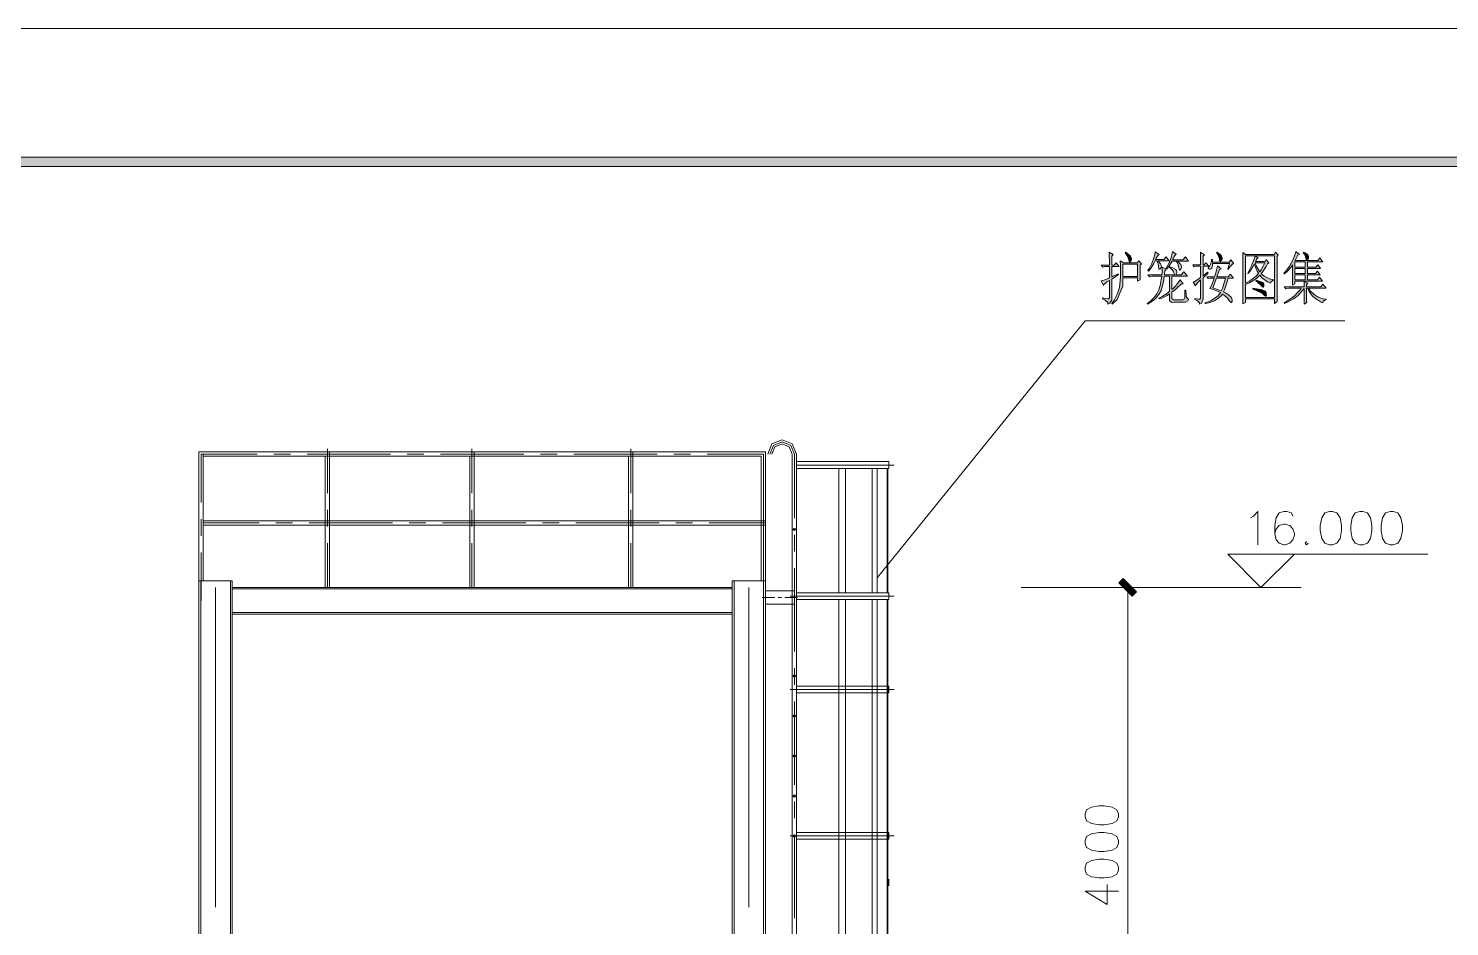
# Model space of a CAD drawing. Header units: millimetres. Extents: x 0 to 586, y 0 to 414.
# Drawn here: x 423.7 to 528.8, y 347.7 to 414.1 of the extents above; entities that cross this region are included whole.
import ezdxf

# ---------------------------------------------------------------- set-up
doc = ezdxf.new("R2010")
doc.units = ezdxf.units.MM

msp = doc.modelspace()

# ---------------------------------------------------------------- hatches: boundary and pattern name
h = msp.add_hatch(color=0)
h.dxf.hatch_style = 2
h.paths.add_polyline_path([(576.117861, 404.569083), (575.429944, 403.877639), (24.994306, 403.877639), (24.302861, 404.569083)])
h = msp.add_hatch(color=0)
h.dxf.hatch_style = 2
h.paths.add_polyline_path([(503.054056, 395.4145), (503.096389, 395.407444), (503.399778, 395.520333), (503.664361, 395.643806), (503.664361, 396.472833), (503.33275, 396.472833), (503.174, 396.437556), (503.068167, 396.571611), (503.664361, 396.571611), (503.664361, 396.84325), (503.657306, 397.323028), (503.65025, 397.531167), (503.953639, 397.365361), (503.847806, 397.231306), (503.847806, 396.571611), (504.020667, 396.571611), (504.165306, 396.751528), (504.391083, 396.472833), (503.847806, 396.472833), (503.847806, 395.710833), (504.324056, 395.943667), (504.34875, 395.876639), (503.847806, 395.545028), (503.847806, 394.1445), (503.84075, 393.992806), (503.696111, 393.770556), (503.558528, 393.696472), (503.558528, 393.805833), (503.357444, 393.992806), (503.159889, 394.077472), (503.159889, 394.158611), (503.353917, 394.109222), (503.572639, 394.077472), (503.604389, 394.091583), (503.632611, 394.109222), (503.664361, 394.193889), (503.664361, 394.257389), (503.664361, 395.44625), (503.438583, 395.308667), (503.219861, 395.125222), (503.226917, 395.082889)])
h = msp.add_hatch(color=0)
h.dxf.hatch_style = 2
h.paths.add_polyline_path([(504.877917, 397.531167), (505.036667, 397.407694), (505.223639, 397.238361), (505.248333, 397.1925), (505.276556, 397.146639), (505.30125, 397.076083), (505.30125, 397.051389), (505.30125, 397.009056), (505.280083, 396.927917), (505.255389, 396.885583), (505.234222, 396.84325), (505.195417, 396.804444), (505.181306, 396.804444), (505.156611, 396.804444), (505.117806, 396.867944), (505.103694, 396.934972), (505.079, 397.03375), (504.944944, 397.315972), (504.839111, 397.495889)])
h = msp.add_hatch(color=0)
h.dxf.hatch_style = 2
h.paths.add_polyline_path([(507.245056, 397.298333), (507.213306, 397.241889), (507.132167, 397.083139), (507.086306, 396.984361), (507.693083, 396.984361), (507.851833, 397.181917), (508.077611, 396.885583), (507.26975, 396.885583), (507.350889, 396.804444), (507.449667, 396.673917), (507.470833, 396.628056), (507.488472, 396.582194), (507.509639, 396.515167), (507.509639, 396.490472), (507.509639, 396.479889), (507.495528, 396.437556), (507.481417, 396.405806), (507.470833, 396.374056), (507.435556, 396.324667), (507.417917, 396.307028), (507.39675, 396.289389), (507.365, 396.275278), (507.350889, 396.275278), (507.329722, 396.275278), (507.312083, 396.324667), (507.312083, 396.374056), (507.305028, 396.437556), (507.287389, 396.5575), (507.276806, 396.613944), (507.26975, 396.666861), (507.223889, 396.804444), (507.192139, 396.885583), (507.0475, 396.885583), (506.941667, 396.688028), (506.694722, 396.307028), (506.557139, 396.127111), (506.518333, 396.1765), (506.624167, 396.349361), (506.7935, 396.688028), (506.853472, 396.853833), (506.916972, 397.019639), (507.019278, 397.372417), (507.061611, 397.562917), (507.336778, 397.365361)])
h = msp.add_hatch(color=0)
h.dxf.hatch_style = 2
h.paths.add_polyline_path([(508.500944, 397.298333), (508.455083, 397.210139), (508.373944, 397.044333), (508.342194, 396.97025), (509.107722, 396.97025), (509.280583, 397.185444), (509.516944, 396.871472), (508.684389, 396.871472), (508.779639, 396.797389), (508.906639, 396.666861), (508.941917, 396.613944), (508.980722, 396.561028), (509.001889, 396.451667), (508.991306, 396.39875), (508.977194, 396.345833), (508.938389, 396.27175), (508.917222, 396.250583), (508.892528, 396.229417), (508.864306, 396.20825), (508.843139, 396.20825), (508.8255, 396.257639), (508.818444, 396.310556), (508.804333, 396.367), (508.776111, 396.486944), (508.758472, 396.546917), (508.740833, 396.610417), (508.66675, 396.772694), (508.606778, 396.871472), (508.303389, 396.871472), (508.243417, 396.755056), (508.052917, 396.472833), (507.918861, 396.310556), (507.865944, 396.342306), (507.971778, 396.515167), (508.127, 396.836194), (508.176389, 396.984361), (508.225778, 397.136056), (508.303389, 397.432389), (508.328083, 397.580556), (508.606778, 397.383)])
h = msp.add_hatch(color=0)
h.dxf.hatch_style = 2
h.paths.add_polyline_path([(510.589389, 395.781389), (510.931583, 396.045972), (510.959806, 395.978944), (510.589389, 395.633222), (510.589389, 394.095111), (510.582333, 393.954), (510.451806, 393.749389), (510.324806, 393.682361), (510.324806, 393.788194), (510.151944, 393.964583), (509.982611, 394.028083), (509.982611, 394.11275), (510.099028, 394.088056), (510.264833, 394.063361), (510.310694, 394.063361), (510.356556, 394.063361), (510.402417, 394.1445), (510.402417, 394.229167), (510.402417, 395.485056), (510.250722, 395.333361), (510.067278, 395.121694), (510.035528, 395.054667), (509.848556, 395.31925), (509.929694, 395.351), (510.204861, 395.523861), (510.402417, 395.664972), (510.402417, 396.490472), (510.060222, 396.490472), (509.940278, 396.458722), (509.834444, 396.592778), (510.402417, 396.592778), (510.402417, 396.853833), (510.398889, 397.333611), (510.391833, 397.548806), (510.709333, 397.35125), (510.589389, 397.234833), (510.589389, 396.58925), (510.667, 396.58925), (510.801056, 396.755056), (511.012722, 396.490472), (510.589389, 396.490472)])
h = msp.add_hatch(color=0)
h.dxf.hatch_style = 2
h.paths.add_polyline_path([(511.633611, 397.548806), (511.739444, 397.464139), (511.884083, 397.333611), (511.922889, 397.284222), (511.965222, 397.234833), (512.0005, 397.129), (511.996972, 397.076083), (511.993444, 397.023167), (511.965222, 396.945556), (511.937, 396.920861), (511.912306, 396.896167), (511.877028, 396.871472), (511.845278, 396.871472), (511.81, 396.945556), (511.806472, 397.019639), (511.785306, 397.118417), (511.679472, 397.365361), (511.594806, 397.513528)])
h = msp.add_hatch(color=0)
h.paths.add_polyline_path([(516.060972, 397.217194), (516.060972, 394.476111), (516.060972, 394.310306), (516.068028, 394.010444), (516.075083, 393.879917), (515.877528, 393.749389), (515.877528, 394.077472), (513.722056, 394.077472), (513.722056, 393.812889), (513.5245, 393.714111), (513.528028, 393.879917), (513.535083, 394.218583), (513.535083, 394.391444), (513.535083, 396.885583), (513.535083, 397.026694), (513.528028, 397.340667), (513.5245, 397.513528), (513.722056, 397.365361), (515.849306, 397.365361), (515.941028, 397.531167), (516.152694, 397.315972)])
h.paths.add_polyline_path([(513.722056, 394.17625), (515.877528, 394.17625), (515.877528, 397.266583), (514.448778, 397.266583), (514.674556, 397.118417), (514.593417, 397.069028), (514.554611, 396.994944), (514.494639, 396.878528), (514.473472, 396.836194), (515.1755, 396.836194), (515.267222, 396.984361), (515.464778, 396.755056), (515.358944, 396.670389), (515.249583, 396.472833), (515.01675, 396.109472), (514.896806, 395.943667), (515.101417, 395.753167), (515.570611, 395.530917), (515.835194, 395.499167), (515.835194, 395.432139), (515.736417, 395.425083), (515.612944, 395.326306), (515.584722, 395.234583), (515.355417, 395.340417), (514.949722, 395.640278), (514.780389, 395.830778), (514.547556, 395.597944), (514.018389, 395.259278), (513.722056, 395.153444)])
h.paths.add_polyline_path([(513.722056, 397.266583), (513.722056, 395.234583), (514.0325, 395.400389), (514.515806, 395.770806), (514.685139, 395.978944), (514.600472, 396.127111), (514.448778, 396.465778), (514.38175, 396.656278), (514.275917, 396.448139), (514.050139, 396.102417), (513.933722, 395.961306), (513.894917, 395.993056), (514.00075, 396.169444), (514.177139, 396.529278), (514.251222, 396.712722), (514.321778, 396.899694), (514.409972, 397.174861), (514.420556, 397.266583)])
h.paths.add_polyline_path([(514.434667, 396.737417), (514.526389, 396.529278), (514.706306, 396.20825), (514.790972, 396.091833), (514.886222, 396.225889), (515.069667, 396.546917), (515.161389, 396.737417)])
h = msp.add_hatch(color=0)
h.paths.add_polyline_path([(517.196917, 395.100528), (517.203972, 395.432139), (517.211028, 396.1765), (517.211028, 396.58925), (517.084028, 396.409333), (516.780639, 396.077722), (516.60425, 395.929556), (516.576028, 395.978944), (516.720667, 396.134167), (516.98525, 396.511639), (517.105194, 396.730361), (517.225139, 396.949083), (517.401528, 397.383), (517.4615, 397.598194), (517.726083, 397.365361), (517.606139, 397.315972), (517.408583, 396.920861), (519.073694, 396.920861), (519.232444, 397.118417), (519.458222, 396.818556), (518.308167, 396.818556), (518.308167, 396.426972), (518.929056, 396.426972), (519.073694, 396.606889), (519.285361, 396.324667), (518.308167, 396.324667), (518.308167, 395.961306), (518.904361, 395.961306), (519.049, 396.141222), (519.260667, 395.862528), (518.308167, 395.862528), (518.308167, 395.481528), (519.049, 395.481528), (519.20775, 395.679083), (519.43, 395.38275), (517.383889, 395.38275), (517.383889, 395.185194)])
h.paths.add_polyline_path([(517.383889, 396.818556), (517.383889, 396.426972), (518.135306, 396.426972), (518.135306, 396.818556)])
h.paths.add_polyline_path([(517.383889, 395.862528), (517.383889, 395.481528), (518.135306, 395.481528), (518.135306, 395.862528)])
h.paths.add_polyline_path([(517.383889, 396.324667), (517.383889, 395.961306), (518.135306, 395.961306), (518.135306, 396.324667)])
h = msp.add_hatch(color=0)
h.dxf.hatch_style = 2
h.paths.add_polyline_path([(518.015361, 397.548806), (518.142361, 397.492361), (518.301111, 397.386528), (518.332861, 397.340667), (518.368139, 397.294806), (518.399889, 397.217194), (518.399889, 397.185444), (518.399889, 397.150167), (518.378722, 397.076083), (518.354028, 397.03375), (518.329333, 396.994944), (518.301111, 396.952611), (518.269361, 396.952611), (518.2235, 397.026694), (518.202333, 397.100778), (518.170583, 397.210139), (518.06475, 397.407694), (517.990667, 397.499417)])
h = msp.add_hatch(color=0)
h.paths.add_polyline_path([(505.93625, 396.571611), (505.93625, 396.165917), (505.943306, 395.629694), (505.950361, 395.495639), (505.752806, 395.38275), (505.752806, 395.647333), (504.66625, 395.647333), (504.648611, 395.019389), (504.249972, 394.042194), (503.876028, 393.696472), (503.847806, 393.745861), (504.027722, 393.992806), (504.271139, 394.472583), (504.338167, 394.705417), (504.401667, 394.934722), (504.472222, 395.439194), (504.47575, 395.710833), (504.479278, 395.986), (504.47575, 396.571611), (504.468694, 396.885583), (504.708583, 396.737417), (505.724583, 396.737417), (505.844528, 396.899694), (506.042083, 396.670389)])
h.paths.add_polyline_path([(504.66625, 396.638639), (504.66625, 395.746111), (505.752806, 395.746111), (505.752806, 396.638639)])
h = msp.add_hatch(color=0)
h.dxf.hatch_style = 2
h.paths.add_polyline_path([(508.977194, 395.167556), (508.889, 395.093472), (508.726722, 394.952361), (508.645583, 394.885333), (508.567972, 394.81125), (508.388056, 394.656028), (508.289278, 394.571361), (508.289278, 394.243278), (508.289278, 394.119806), (508.419806, 394.003389), (508.553861, 394.010444), (509.093611, 394.010444), (509.160639, 394.028083), (509.234722, 394.17625), (509.241778, 394.310306), (509.248833, 394.440833), (509.252361, 394.656028), (509.252361, 394.737167), (509.319389, 394.737167), (509.319389, 394.656028), (509.329972, 394.465528), (509.340556, 394.359694), (509.351139, 394.250333), (509.432278, 394.102167), (509.506361, 394.059833), (509.453444, 393.946944), (509.280583, 393.830528), (509.160639, 393.830528), (508.462139, 393.830528), (508.289278, 393.812889), (508.116417, 393.961056), (508.116417, 394.126861), (508.116417, 394.458472), (507.932972, 394.335), (507.541389, 394.1445), (507.336778, 394.077472), (507.322667, 394.126861), (507.569611, 394.250333), (507.964722, 394.514917), (508.116417, 394.656028), (508.116417, 395.760222), (507.721306, 395.760222), (507.6825, 395.488583), (507.58725, 395.047611), (507.534333, 394.878278), (507.481417, 394.708944), (507.319139, 394.394972), (507.20625, 394.250333), (507.093361, 394.105694), (506.737056, 393.830528), (506.490111, 393.696472), (506.465417, 393.745861), (506.670028, 393.894028), (506.969889, 394.179778), (507.065139, 394.317361), (507.163917, 394.451417), (507.312083, 394.754806), (507.365, 394.920611), (507.417917, 395.082889), (507.502583, 395.506222), (507.534333, 395.760222), (506.941667, 395.760222), (506.853472, 395.760222), (506.694722, 395.735528), (506.624167, 395.710833), (506.504222, 395.859), (507.548444, 395.859), (507.562556, 396.042444), (507.576667, 396.331722), (507.576667, 396.437556), (507.880056, 396.275278), (507.788333, 396.190611), (507.774222, 396.116528), (507.746, 395.950722), (507.735417, 395.859), (508.500944, 395.859), (508.479778, 395.918972), (508.416278, 396.0495), (508.373944, 396.123583), (508.331611, 396.197667), (508.204611, 396.338778), (508.116417, 396.405806), (508.144639, 396.455194), (508.356306, 396.381111), (508.585611, 396.261167), (508.606778, 396.215306), (508.624417, 396.169444), (508.645583, 396.091833), (508.645583, 396.060083), (508.645583, 396.010694), (508.613833, 395.908389), (508.578556, 395.859), (508.977194, 395.859), (509.17475, 396.091833), (509.439333, 395.760222), (508.289278, 395.760222), (508.289278, 394.772444), (508.409222, 394.885333), (508.592667, 395.079361), (508.659694, 395.1605), (508.726722, 395.238111), (508.843139, 395.407444), (508.896056, 395.495639), (509.121833, 395.199306)])
h = msp.add_hatch(color=0)
h.paths.add_polyline_path([(511.922889, 396.310556), (511.817056, 396.243528), (511.6195, 395.714361), (512.452056, 395.714361), (512.610806, 395.915444), (512.850694, 395.615583), (512.452056, 395.615583), (512.360333, 395.259278), (512.187472, 394.74775), (512.109861, 394.592528), (512.261556, 394.518444), (512.483806, 394.380861), (512.550833, 394.317361), (512.621389, 394.257389), (512.702528, 394.158611), (512.716639, 394.119806), (512.73075, 394.084528), (512.744861, 394.013972), (512.744861, 393.978694), (512.744861, 393.946944), (512.734278, 393.886972), (512.723694, 393.862278), (512.713111, 393.837583), (512.695472, 393.812889), (512.663722, 393.812889), (512.572, 393.904611), (512.504972, 393.996333), (512.420306, 394.119806), (512.180417, 394.342056), (512.028722, 394.440833), (511.958167, 394.335), (511.735917, 394.133917), (511.58775, 394.038667), (511.439583, 393.943417), (511.026833, 393.788194), (510.76225, 393.73175), (510.734028, 393.798778), (511.125611, 393.915194), (511.693583, 394.285611), (511.869972, 394.543139), (511.711222, 394.624278), (511.330222, 394.783028), (511.104444, 394.857111), (511.178528, 395.012333), (511.330222, 395.393333), (511.407833, 395.615583), (511.118556, 395.615583), (510.973917, 395.583833), (510.868083, 395.714361), (511.436056, 395.714361), (511.527778, 395.996583), (511.633611, 396.402278), (511.647722, 396.52575)])
h.paths.add_polyline_path([(511.594806, 395.615583), (511.316111, 394.888861), (511.499556, 394.832417), (511.81, 394.723056), (511.937, 394.673667), (512.028722, 394.881806), (512.180417, 395.351), (512.240389, 395.615583)])
h = msp.add_hatch(color=0)
h.dxf.hatch_style = 2
h.paths.add_polyline_path([(512.41325, 396.292917), (512.543778, 396.705667), (511.277306, 396.705667), (511.284361, 396.546917), (511.249083, 396.363472), (511.210278, 396.331722), (511.171472, 396.3035), (511.1115, 396.275278), (511.090333, 396.275278), (511.072694, 396.275278), (511.030361, 396.292917), (511.012722, 396.307028), (510.991556, 396.324667), (510.973917, 396.349361), (510.973917, 396.374056), (510.998611, 396.423444), (511.026833, 396.458722), (511.058583, 396.508111), (511.115028, 396.603361), (511.136194, 396.645694), (511.160889, 396.691556), (511.203222, 396.860889), (511.224389, 396.984361), (511.277306, 396.984361), (511.277306, 396.804444), (512.533194, 396.804444), (512.649611, 396.97025), (512.875389, 396.688028), (512.783667, 396.670389), (512.572, 396.458722), (512.452056, 396.257639)])
h = msp.add_hatch(color=0)
h.dxf.hatch_style = 2
h.paths.add_polyline_path([(514.515806, 395.463889), (514.674556, 395.425083), (514.896806, 395.351), (514.963833, 395.315722), (515.030861, 395.283972), (515.090833, 395.171083), (515.083778, 395.093472), (515.076722, 395.015861), (515.0485, 394.93825), (515.030861, 394.93825), (515.009694, 394.93825), (514.963833, 394.977056), (514.939139, 395.019389), (514.872111, 395.104056), (514.653389, 395.301611), (514.501694, 395.4145)])
h = msp.add_hatch(color=0)
h.dxf.hatch_style = 2
h.paths.add_polyline_path([(518.068278, 394.97), (518.068278, 395.093472), (518.06475, 395.291028), (518.057694, 395.365111), (518.346972, 395.234583), (518.241139, 395.118167), (518.241139, 394.97), (519.299472, 394.97), (519.458222, 395.167556), (519.684, 394.871222), (518.385778, 394.871222), (518.512778, 394.687778), (518.798528, 394.409083), (518.957278, 394.310306), (519.1125, 394.211528), (519.482917, 394.088056), (519.694583, 394.063361), (519.694583, 394.013972), (519.595806, 393.989278), (519.475861, 393.879917), (519.458222, 393.798778), (519.285361, 393.862278), (518.974917, 394.04925), (518.837333, 394.169194), (518.696222, 394.289139), (518.438694, 394.638389), (518.322278, 394.871222), (518.241139, 394.871222), (518.241139, 394.458472), (518.248194, 393.929306), (518.25525, 393.812889), (518.057694, 393.682361), (518.06475, 393.946944), (518.068278, 394.532556), (518.068278, 394.853583), (517.930694, 394.666611), (517.616722, 394.342056), (517.443861, 394.211528), (517.267472, 394.077472), (516.847667, 393.837583), (516.60425, 393.73175), (516.590139, 393.798778), (516.8265, 393.929306), (517.232194, 394.215056), (517.394472, 394.36675), (517.560278, 394.521972), (517.786056, 394.772444), (517.846028, 394.871222), (517.024056, 394.871222), (516.939389, 394.871222), (516.780639, 394.846528), (516.710083, 394.821833), (516.590139, 394.97)])
h = msp.add_hatch(color=0)
h.dxf.hatch_style = 2
h.paths.add_polyline_path([(514.261806, 394.871222), (514.568722, 394.828889), (514.967361, 394.751278), (515.062611, 394.712472), (515.157861, 394.677194), (515.260167, 394.550194), (515.267222, 394.458472), (515.274278, 394.36675), (515.249583, 394.275028), (515.214306, 394.275028), (515.196667, 394.275028), (515.129639, 394.327944), (515.083778, 394.377333), (514.985, 394.476111), (514.57225, 394.687778), (514.261806, 394.804194)])
h = msp.add_hatch(color=0)
h.dxf.hatch_style = 2
h.paths.add_polyline_path([(480.208167, 382.606197), (480.195114, 382.61925), (480.208167, 382.632303), (480.221219, 382.61925)])
h = msp.add_hatch(color=0)
h.dxf.hatch_style = 2
h.paths.add_polyline_path([(504.366389, 373.083667), (504.680361, 373.397639), (505.668139, 372.413389), (505.354167, 372.099417)])
h = msp.add_hatch(color=0)
h.dxf.hatch_style = 2
h.paths.add_polyline_path([(504.366389, 373.083667), (504.680361, 373.397639), (505.668139, 372.413389), (505.354167, 372.099417)])

# ---------------------------------------------------------------- linework, layer by layer
at = {"color": 0, "lineweight": 0}
for points in [[(0, 0), (585.632278, 0), (585.632278, 414.0835), (0, 414.0835)], [(576.117861, 404.569083), (575.429944, 403.877639), (24.994306, 403.877639), (24.302861, 404.569083)], [(503.054056, 395.4145), (503.096389, 395.407444), (503.399778, 395.520333), (503.664361, 395.643806), (503.664361, 396.472833), (503.33275, 396.472833), (503.174, 396.437556), (503.068167, 396.571611), (503.664361, 396.571611), (503.664361, 396.84325), (503.657306, 397.323028), (503.65025, 397.531167), (503.953639, 397.365361), (503.847806, 397.231306), (503.847806, 396.571611), (504.020667, 396.571611), (504.165306, 396.751528), (504.391083, 396.472833), (503.847806, 396.472833), (503.847806, 395.710833), (504.324056, 395.943667), (504.34875, 395.876639), (503.847806, 395.545028), (503.847806, 394.1445), (503.84075, 393.992806), (503.696111, 393.770556), (503.558528, 393.696472), (503.558528, 393.805833), (503.357444, 393.992806), (503.159889, 394.077472), (503.159889, 394.158611), (503.353917, 394.109222), (503.572639, 394.077472), (503.604389, 394.091583), (503.632611, 394.109222), (503.664361, 394.193889), (503.664361, 394.257389), (503.664361, 395.44625), (503.438583, 395.308667), (503.219861, 395.125222), (503.226917, 395.082889)], [(504.877917, 397.531167), (505.036667, 397.407694), (505.223639, 397.238361), (505.248333, 397.1925), (505.276556, 397.146639), (505.30125, 397.076083), (505.30125, 397.051389), (505.30125, 397.009056), (505.280083, 396.927917), (505.255389, 396.885583), (505.234222, 396.84325), (505.195417, 396.804444), (505.181306, 396.804444), (505.156611, 396.804444), (505.117806, 396.867944), (505.103694, 396.934972), (505.079, 397.03375), (504.944944, 397.315972), (504.839111, 397.495889)], [(507.245056, 397.298333), (507.213306, 397.241889), (507.132167, 397.083139), (507.086306, 396.984361), (507.693083, 396.984361), (507.851833, 397.181917), (508.077611, 396.885583), (507.26975, 396.885583), (507.350889, 396.804444), (507.449667, 396.673917), (507.470833, 396.628056), (507.488472, 396.582194), (507.509639, 396.515167), (507.509639, 396.490472), (507.509639, 396.479889), (507.495528, 396.437556), (507.481417, 396.405806), (507.470833, 396.374056), (507.435556, 396.324667), (507.417917, 396.307028), (507.39675, 396.289389), (507.365, 396.275278), (507.350889, 396.275278), (507.329722, 396.275278), (507.312083, 396.324667), (507.312083, 396.374056), (507.305028, 396.437556), (507.287389, 396.5575), (507.276806, 396.613944), (507.26975, 396.666861), (507.223889, 396.804444), (507.192139, 396.885583), (507.0475, 396.885583), (506.941667, 396.688028), (506.694722, 396.307028), (506.557139, 396.127111), (506.518333, 396.1765), (506.624167, 396.349361), (506.7935, 396.688028), (506.853472, 396.853833), (506.916972, 397.019639), (507.019278, 397.372417), (507.061611, 397.562917), (507.336778, 397.365361)], [(508.500944, 397.298333), (508.455083, 397.210139), (508.373944, 397.044333), (508.342194, 396.97025), (509.107722, 396.97025), (509.280583, 397.185444), (509.516944, 396.871472), (508.684389, 396.871472), (508.779639, 396.797389), (508.906639, 396.666861), (508.941917, 396.613944), (508.980722, 396.561028), (509.001889, 396.451667), (508.991306, 396.39875), (508.977194, 396.345833), (508.938389, 396.27175), (508.917222, 396.250583), (508.892528, 396.229417), (508.864306, 396.20825), (508.843139, 396.20825), (508.8255, 396.257639), (508.818444, 396.310556), (508.804333, 396.367), (508.776111, 396.486944), (508.758472, 396.546917), (508.740833, 396.610417), (508.66675, 396.772694), (508.606778, 396.871472), (508.303389, 396.871472), (508.243417, 396.755056), (508.052917, 396.472833), (507.918861, 396.310556), (507.865944, 396.342306), (507.971778, 396.515167), (508.127, 396.836194), (508.176389, 396.984361), (508.225778, 397.136056), (508.303389, 397.432389), (508.328083, 397.580556), (508.606778, 397.383)], [(510.589389, 395.781389), (510.931583, 396.045972), (510.959806, 395.978944), (510.589389, 395.633222), (510.589389, 394.095111), (510.582333, 393.954), (510.451806, 393.749389), (510.324806, 393.682361), (510.324806, 393.788194), (510.151944, 393.964583), (509.982611, 394.028083), (509.982611, 394.11275), (510.099028, 394.088056), (510.264833, 394.063361), (510.310694, 394.063361), (510.356556, 394.063361), (510.402417, 394.1445), (510.402417, 394.229167), (510.402417, 395.485056), (510.250722, 395.333361), (510.067278, 395.121694), (510.035528, 395.054667), (509.848556, 395.31925), (509.929694, 395.351), (510.204861, 395.523861), (510.402417, 395.664972), (510.402417, 396.490472), (510.060222, 396.490472), (509.940278, 396.458722), (509.834444, 396.592778), (510.402417, 396.592778), (510.402417, 396.853833), (510.398889, 397.333611), (510.391833, 397.548806), (510.709333, 397.35125), (510.589389, 397.234833), (510.589389, 396.58925), (510.667, 396.58925), (510.801056, 396.755056), (511.012722, 396.490472), (510.589389, 396.490472)], [(511.633611, 397.548806), (511.739444, 397.464139), (511.884083, 397.333611), (511.922889, 397.284222), (511.965222, 397.234833), (512.0005, 397.129), (511.996972, 397.076083), (511.993444, 397.023167), (511.965222, 396.945556), (511.937, 396.920861), (511.912306, 396.896167), (511.877028, 396.871472), (511.845278, 396.871472), (511.81, 396.945556), (511.806472, 397.019639), (511.785306, 397.118417), (511.679472, 397.365361), (511.594806, 397.513528)], [(516.060972, 397.217194), (516.060972, 394.476111), (516.060972, 394.310306), (516.068028, 394.010444), (516.075083, 393.879917), (515.877528, 393.749389), (515.877528, 394.077472), (513.722056, 394.077472), (513.722056, 393.812889), (513.5245, 393.714111), (513.528028, 393.879917), (513.535083, 394.218583), (513.535083, 394.391444), (513.535083, 396.885583), (513.535083, 397.026694), (513.528028, 397.340667), (513.5245, 397.513528), (513.722056, 397.365361), (515.849306, 397.365361), (515.941028, 397.531167), (516.152694, 397.315972)], [(513.722056, 394.17625), (515.877528, 394.17625), (515.877528, 397.266583), (514.448778, 397.266583), (514.674556, 397.118417), (514.593417, 397.069028), (514.554611, 396.994944), (514.494639, 396.878528), (514.473472, 396.836194), (515.1755, 396.836194), (515.267222, 396.984361), (515.464778, 396.755056), (515.358944, 396.670389), (515.249583, 396.472833), (515.01675, 396.109472), (514.896806, 395.943667), (515.101417, 395.753167), (515.570611, 395.530917), (515.835194, 395.499167), (515.835194, 395.432139), (515.736417, 395.425083), (515.612944, 395.326306), (515.584722, 395.234583), (515.355417, 395.340417), (514.949722, 395.640278), (514.780389, 395.830778), (514.547556, 395.597944), (514.018389, 395.259278), (513.722056, 395.153444)], [(513.722056, 397.266583), (513.722056, 395.234583), (514.0325, 395.400389), (514.515806, 395.770806), (514.685139, 395.978944), (514.600472, 396.127111), (514.448778, 396.465778), (514.38175, 396.656278), (514.275917, 396.448139), (514.050139, 396.102417), (513.933722, 395.961306), (513.894917, 395.993056), (514.00075, 396.169444), (514.177139, 396.529278), (514.251222, 396.712722), (514.321778, 396.899694), (514.409972, 397.174861), (514.420556, 397.266583)], [(517.196917, 395.100528), (517.203972, 395.432139), (517.211028, 396.1765), (517.211028, 396.58925), (517.084028, 396.409333), (516.780639, 396.077722), (516.60425, 395.929556), (516.576028, 395.978944), (516.720667, 396.134167), (516.98525, 396.511639), (517.105194, 396.730361), (517.225139, 396.949083), (517.401528, 397.383), (517.4615, 397.598194), (517.726083, 397.365361), (517.606139, 397.315972), (517.408583, 396.920861), (519.073694, 396.920861), (519.232444, 397.118417), (519.458222, 396.818556), (518.308167, 396.818556), (518.308167, 396.426972), (518.929056, 396.426972), (519.073694, 396.606889), (519.285361, 396.324667), (518.308167, 396.324667), (518.308167, 395.961306), (518.904361, 395.961306), (519.049, 396.141222), (519.260667, 395.862528), (518.308167, 395.862528), (518.308167, 395.481528), (519.049, 395.481528), (519.20775, 395.679083), (519.43, 395.38275), (517.383889, 395.38275), (517.383889, 395.185194)], [(518.015361, 397.548806), (518.142361, 397.492361), (518.301111, 397.386528), (518.332861, 397.340667), (518.368139, 397.294806), (518.399889, 397.217194), (518.399889, 397.185444), (518.399889, 397.150167), (518.378722, 397.076083), (518.354028, 397.03375), (518.329333, 396.994944), (518.301111, 396.952611), (518.269361, 396.952611), (518.2235, 397.026694), (518.202333, 397.100778), (518.170583, 397.210139), (518.06475, 397.407694), (517.990667, 397.499417)], [(505.93625, 396.571611), (505.93625, 396.165917), (505.943306, 395.629694), (505.950361, 395.495639), (505.752806, 395.38275), (505.752806, 395.647333), (504.66625, 395.647333), (504.648611, 395.019389), (504.249972, 394.042194), (503.876028, 393.696472), (503.847806, 393.745861), (504.027722, 393.992806), (504.271139, 394.472583), (504.338167, 394.705417), (504.401667, 394.934722), (504.472222, 395.439194), (504.47575, 395.710833), (504.479278, 395.986), (504.47575, 396.571611), (504.468694, 396.885583), (504.708583, 396.737417), (505.724583, 396.737417), (505.844528, 396.899694), (506.042083, 396.670389)], [(504.66625, 396.638639), (504.66625, 395.746111), (505.752806, 395.746111), (505.752806, 396.638639)], [(508.977194, 395.167556), (508.889, 395.093472), (508.726722, 394.952361), (508.645583, 394.885333), (508.567972, 394.81125), (508.388056, 394.656028), (508.289278, 394.571361), (508.289278, 394.243278), (508.289278, 394.119806), (508.419806, 394.003389), (508.553861, 394.010444), (509.093611, 394.010444), (509.160639, 394.028083), (509.234722, 394.17625), (509.241778, 394.310306), (509.248833, 394.440833), (509.252361, 394.656028), (509.252361, 394.737167), (509.319389, 394.737167), (509.319389, 394.656028), (509.329972, 394.465528), (509.340556, 394.359694), (509.351139, 394.250333), (509.432278, 394.102167), (509.506361, 394.059833), (509.453444, 393.946944), (509.280583, 393.830528), (509.160639, 393.830528), (508.462139, 393.830528), (508.289278, 393.812889), (508.116417, 393.961056), (508.116417, 394.126861), (508.116417, 394.458472), (507.932972, 394.335), (507.541389, 394.1445), (507.336778, 394.077472), (507.322667, 394.126861), (507.569611, 394.250333), (507.964722, 394.514917), (508.116417, 394.656028), (508.116417, 395.760222), (507.721306, 395.760222), (507.6825, 395.488583), (507.58725, 395.047611), (507.534333, 394.878278), (507.481417, 394.708944), (507.319139, 394.394972), (507.20625, 394.250333), (507.093361, 394.105694), (506.737056, 393.830528), (506.490111, 393.696472), (506.465417, 393.745861), (506.670028, 393.894028), (506.969889, 394.179778), (507.065139, 394.317361), (507.163917, 394.451417), (507.312083, 394.754806), (507.365, 394.920611), (507.417917, 395.082889), (507.502583, 395.506222), (507.534333, 395.760222), (506.941667, 395.760222), (506.853472, 395.760222), (506.694722, 395.735528), (506.624167, 395.710833), (506.504222, 395.859), (507.548444, 395.859), (507.562556, 396.042444), (507.576667, 396.331722), (507.576667, 396.437556), (507.880056, 396.275278), (507.788333, 396.190611), (507.774222, 396.116528), (507.746, 395.950722), (507.735417, 395.859), (508.500944, 395.859), (508.479778, 395.918972), (508.416278, 396.0495), (508.373944, 396.123583), (508.331611, 396.197667), (508.204611, 396.338778), (508.116417, 396.405806), (508.144639, 396.455194), (508.356306, 396.381111), (508.585611, 396.261167), (508.606778, 396.215306), (508.624417, 396.169444), (508.645583, 396.091833), (508.645583, 396.060083), (508.645583, 396.010694), (508.613833, 395.908389), (508.578556, 395.859), (508.977194, 395.859), (509.17475, 396.091833), (509.439333, 395.760222), (508.289278, 395.760222), (508.289278, 394.772444), (508.409222, 394.885333), (508.592667, 395.079361), (508.659694, 395.1605), (508.726722, 395.238111), (508.843139, 395.407444), (508.896056, 395.495639), (509.121833, 395.199306)], [(511.922889, 396.310556), (511.817056, 396.243528), (511.6195, 395.714361), (512.452056, 395.714361), (512.610806, 395.915444), (512.850694, 395.615583), (512.452056, 395.615583), (512.360333, 395.259278), (512.187472, 394.74775), (512.109861, 394.592528), (512.261556, 394.518444), (512.483806, 394.380861), (512.550833, 394.317361), (512.621389, 394.257389), (512.702528, 394.158611), (512.716639, 394.119806), (512.73075, 394.084528), (512.744861, 394.013972), (512.744861, 393.978694), (512.744861, 393.946944), (512.734278, 393.886972), (512.723694, 393.862278), (512.713111, 393.837583), (512.695472, 393.812889), (512.663722, 393.812889), (512.572, 393.904611), (512.504972, 393.996333), (512.420306, 394.119806), (512.180417, 394.342056), (512.028722, 394.440833), (511.958167, 394.335), (511.735917, 394.133917), (511.58775, 394.038667), (511.439583, 393.943417), (511.026833, 393.788194), (510.76225, 393.73175), (510.734028, 393.798778), (511.125611, 393.915194), (511.693583, 394.285611), (511.869972, 394.543139), (511.711222, 394.624278), (511.330222, 394.783028), (511.104444, 394.857111), (511.178528, 395.012333), (511.330222, 395.393333), (511.407833, 395.615583), (511.118556, 395.615583), (510.973917, 395.583833), (510.868083, 395.714361), (511.436056, 395.714361), (511.527778, 395.996583), (511.633611, 396.402278), (511.647722, 396.52575)], [(512.41325, 396.292917), (512.543778, 396.705667), (511.277306, 396.705667), (511.284361, 396.546917), (511.249083, 396.363472), (511.210278, 396.331722), (511.171472, 396.3035), (511.1115, 396.275278), (511.090333, 396.275278), (511.072694, 396.275278), (511.030361, 396.292917), (511.012722, 396.307028), (510.991556, 396.324667), (510.973917, 396.349361), (510.973917, 396.374056), (510.998611, 396.423444), (511.026833, 396.458722), (511.058583, 396.508111), (511.115028, 396.603361), (511.136194, 396.645694), (511.160889, 396.691556), (511.203222, 396.860889), (511.224389, 396.984361), (511.277306, 396.984361), (511.277306, 396.804444), (512.533194, 396.804444), (512.649611, 396.97025), (512.875389, 396.688028), (512.783667, 396.670389), (512.572, 396.458722), (512.452056, 396.257639)], [(514.434667, 396.737417), (514.526389, 396.529278), (514.706306, 396.20825), (514.790972, 396.091833), (514.886222, 396.225889), (515.069667, 396.546917), (515.161389, 396.737417)], [(517.383889, 396.818556), (517.383889, 396.426972), (518.135306, 396.426972), (518.135306, 396.818556)], [(517.383889, 396.324667), (517.383889, 395.961306), (518.135306, 395.961306), (518.135306, 396.324667)], [(511.594806, 395.615583), (511.316111, 394.888861), (511.499556, 394.832417), (511.81, 394.723056), (511.937, 394.673667), (512.028722, 394.881806), (512.180417, 395.351), (512.240389, 395.615583)], [(514.515806, 395.463889), (514.674556, 395.425083), (514.896806, 395.351), (514.963833, 395.315722), (515.030861, 395.283972), (515.090833, 395.171083), (515.083778, 395.093472), (515.076722, 395.015861), (515.0485, 394.93825), (515.030861, 394.93825), (515.009694, 394.93825), (514.963833, 394.977056), (514.939139, 395.019389), (514.872111, 395.104056), (514.653389, 395.301611), (514.501694, 395.4145)], [(518.068278, 394.97), (518.068278, 395.093472), (518.06475, 395.291028), (518.057694, 395.365111), (518.346972, 395.234583), (518.241139, 395.118167), (518.241139, 394.97), (519.299472, 394.97), (519.458222, 395.167556), (519.684, 394.871222), (518.385778, 394.871222), (518.512778, 394.687778), (518.798528, 394.409083), (518.957278, 394.310306), (519.1125, 394.211528), (519.482917, 394.088056), (519.694583, 394.063361), (519.694583, 394.013972), (519.595806, 393.989278), (519.475861, 393.879917), (519.458222, 393.798778), (519.285361, 393.862278), (518.974917, 394.04925), (518.837333, 394.169194), (518.696222, 394.289139), (518.438694, 394.638389), (518.322278, 394.871222), (518.241139, 394.871222), (518.241139, 394.458472), (518.248194, 393.929306), (518.25525, 393.812889), (518.057694, 393.682361), (518.06475, 393.946944), (518.068278, 394.532556), (518.068278, 394.853583), (517.930694, 394.666611), (517.616722, 394.342056), (517.443861, 394.211528), (517.267472, 394.077472), (516.847667, 393.837583), (516.60425, 393.73175), (516.590139, 393.798778), (516.8265, 393.929306), (517.232194, 394.215056), (517.394472, 394.36675), (517.560278, 394.521972), (517.786056, 394.772444), (517.846028, 394.871222), (517.024056, 394.871222), (516.939389, 394.871222), (516.780639, 394.846528), (516.710083, 394.821833), (516.590139, 394.97)], [(517.383889, 395.862528), (517.383889, 395.481528), (518.135306, 395.481528), (518.135306, 395.862528)], [(514.261806, 394.871222), (514.568722, 394.828889), (514.967361, 394.751278), (515.062611, 394.712472), (515.157861, 394.677194), (515.260167, 394.550194), (515.267222, 394.458472), (515.274278, 394.36675), (515.249583, 394.275028), (515.214306, 394.275028), (515.196667, 394.275028), (515.129639, 394.327944), (515.083778, 394.377333), (514.985, 394.476111), (514.57225, 394.687778), (514.261806, 394.804194)], [(519.934472, 378.368278), (519.595806, 378.251861), (519.370028, 377.899083), (519.257139, 377.313472), (519.257139, 376.960694), (519.370028, 376.371556), (519.595806, 376.022306), (519.934472, 375.902361), (520.156722, 375.902361), (520.495389, 376.022306), (520.721167, 376.371556), (520.830528, 376.960694), (520.830528, 377.313472), (520.721167, 377.899083), (520.495389, 378.251861), (520.156722, 378.368278)], [(522.181667, 378.368278), (521.843, 378.251861), (521.617222, 377.899083), (521.507861, 377.313472), (521.507861, 376.960694), (521.617222, 376.371556), (521.843, 376.022306), (522.181667, 375.902361), (522.403917, 375.902361), (522.742583, 376.022306), (522.968361, 376.371556), (523.08125, 376.960694), (523.08125, 377.313472), (522.968361, 377.899083), (522.742583, 378.251861), (522.403917, 378.368278)], [(524.428861, 378.368278), (524.090194, 378.251861), (523.867944, 377.899083), (523.755056, 377.313472), (523.755056, 376.960694), (523.867944, 376.371556), (524.090194, 376.022306), (524.428861, 375.902361), (524.654639, 375.902361), (524.989778, 376.022306), (525.215556, 376.371556), (525.328444, 376.960694), (525.328444, 377.313472), (525.215556, 377.899083), (524.989778, 378.251861), (524.654639, 378.368278)], [(480.278722, 377.038306), (480.303417, 377.098278), (480.366917, 377.1265), (480.426889, 377.098278), (480.455111, 377.038306), (480.426889, 376.974806), (480.366917, 376.946583), (480.303417, 376.974806)], [(504.366389, 373.083667), (504.680361, 373.397639), (505.668139, 372.413389), (505.354167, 372.099417)], [(504.366389, 373.083667), (504.680361, 373.397639), (505.668139, 372.413389), (505.354167, 372.099417)], [(480.278722, 366.190389), (480.303417, 366.253889), (480.366917, 366.278583), (480.426889, 366.253889), (480.455111, 366.190389), (480.426889, 366.130417), (480.366917, 366.102194), (480.303417, 366.130417)], [(480.278722, 363.234111), (480.303417, 363.297611), (480.366917, 363.322306), (480.426889, 363.297611), (480.455111, 363.234111), (480.426889, 363.170611), (480.366917, 363.145917), (480.303417, 363.170611)], [(480.278722, 360.274306), (480.303417, 360.337806), (480.366917, 360.366028), (480.426889, 360.337806), (480.455111, 360.274306), (480.426889, 360.214333), (480.366917, 360.186111), (480.303417, 360.214333)], [(480.278722, 357.318028), (480.303417, 357.381528), (480.366917, 357.406222), (480.426889, 357.381528), (480.455111, 357.318028), (480.426889, 357.254528), (480.366917, 357.229833), (480.303417, 357.254528)], [(501.861667, 355.7905), (501.981611, 355.494167), (502.330861, 355.296611), (502.92, 355.197833), (503.272778, 355.197833), (503.858389, 355.296611), (504.211167, 355.494167), (504.327583, 355.7905), (504.327583, 355.988056), (504.211167, 356.284389), (503.858389, 356.481944), (503.272778, 356.580722), (502.92, 356.580722), (502.330861, 356.481944), (501.981611, 356.284389), (501.861667, 355.988056)], [(480.278722, 354.36175), (480.303417, 354.421722), (480.366917, 354.449944), (480.426889, 354.421722), (480.455111, 354.36175), (480.426889, 354.29825), (480.366917, 354.273556), (480.303417, 354.29825)], [(501.861667, 353.818472), (501.981611, 353.522139), (502.330861, 353.324583), (502.92, 353.225806), (503.272778, 353.225806), (503.858389, 353.324583), (504.211167, 353.522139), (504.327583, 353.818472), (504.327583, 354.016028), (504.211167, 354.312361), (503.858389, 354.509917), (503.272778, 354.608694), (502.92, 354.608694), (502.330861, 354.509917), (501.981611, 354.312361), (501.861667, 354.016028)], [(501.861667, 351.846444), (501.981611, 351.550111), (502.330861, 351.352556), (502.92, 351.257306), (503.272778, 351.257306), (503.858389, 351.352556), (504.211167, 351.550111), (504.327583, 351.846444), (504.327583, 352.044), (504.211167, 352.340333), (503.858389, 352.537889), (503.272778, 352.636667), (502.92, 352.636667), (502.330861, 352.537889), (501.981611, 352.340333), (501.861667, 352.044)]]:
    msp.add_lwpolyline(points, close=True, dxfattribs=at)
for points in [[(486.501722, 373.4435), (501.875778, 392.465278)], [(501.875778, 392.465278), (521.070417, 392.465278)], [(480.522139, 382.605139), (480.211694, 383.356556), (479.460278, 383.667), (478.705333, 383.356556), (478.394889, 382.605139)], [(436.333194, 371.757222), (436.333194, 382.760361)], [(436.333194, 382.760361), (478.236139, 382.760361)], [(436.491944, 379.0315), (436.491944, 382.605139)], [(436.491944, 382.605139), (440.647667, 382.605139)], [(436.650694, 373.22125), (436.650694, 382.605139)], [(441.882389, 382.605139), (443.113583, 382.605139)], [(444.344778, 382.605139), (450.507806, 382.605139)], [(445.8335, 379.712361), (445.8335, 382.982611)], [(445.988722, 372.745), (445.988722, 382.760361)], [(451.739, 382.605139), (452.973722, 382.605139)], [(454.204917, 382.605139), (460.367944, 382.605139)], [(456.526194, 379.712361), (456.526194, 382.982611)], [(456.684944, 372.745), (456.684944, 382.760361)], [(461.599139, 382.605139), (462.830333, 382.605139)], [(464.065056, 382.605139), (470.224556, 382.605139)], [(468.270167, 379.712361), (468.270167, 382.982611)], [(468.425389, 372.745), (468.425389, 382.760361)], [(471.459278, 382.605139), (472.690472, 382.605139)], [(473.921667, 382.605139), (478.077389, 382.605139)], [(478.077389, 373.22125), (478.077389, 382.605139)], [(478.236139, 373.22125), (478.236139, 382.760361)], [(480.366917, 382.605139), (480.098806, 383.243667), (479.460278, 383.511778), (478.818222, 383.243667), (478.550111, 382.605139)], [(480.208167, 382.605139), (479.989444, 383.134306), (479.460278, 383.353028), (478.927583, 383.134306), (478.708861, 382.605139)], [(480.208167, 382.61925), (480.208167, 299.889333)], [(480.366917, 382.61925), (480.366917, 377.85675)], [(480.522139, 382.626306), (480.522139, 300.383222)], [(436.650694, 382.446389), (477.922167, 382.446389)], [(445.67475, 372.745), (445.67475, 382.446389)], [(456.367444, 372.745), (456.367444, 382.446389)], [(468.111417, 372.745), (468.111417, 382.446389)], [(477.922167, 373.22125), (477.922167, 382.446389)], [(478.236139, 381.596194), (478.236139, 379.624167)], [(480.522139, 382.044222), (487.344861, 382.044222)], [(480.522139, 381.797278), (487.761139, 381.797278)], [(480.522139, 381.550333), (487.344861, 381.550333)], [(483.64775, 372.353417), (483.64775, 381.550333)], [(484.141639, 372.353417), (484.141639, 381.550333)], [(486.113667, 372.353417), (486.113667, 381.550333)], [(486.501722, 372.353417), (486.501722, 381.550333)], [(487.228444, 372.353417), (487.228444, 381.550333)], [(487.284889, 372.353417), (487.284889, 381.550333)], [(487.344861, 381.550333), (487.344861, 382.044222)], [(445.8335, 377.246444), (445.8335, 378.481167)], [(456.526194, 377.246444), (456.526194, 378.481167)], [(468.270167, 377.246444), (468.270167, 378.481167)], [(514.088944, 377.899083), (514.314722, 378.0155), (514.649861, 378.368278), (514.649861, 375.902361)], [(517.235722, 378.0155), (517.122833, 378.251861), (516.784167, 378.368278), (516.561917, 378.368278), (516.22325, 378.251861), (515.997472, 377.899083), (515.888111, 377.313472), (515.888111, 376.724333), (515.997472, 376.255139), (516.22325, 376.022306), (516.561917, 375.902361), (516.674806, 375.902361), (517.009944, 376.022306), (517.235722, 376.255139), (517.348611, 376.607917), (517.348611, 376.724333), (517.235722, 377.077111), (517.009944, 377.313472), (516.674806, 377.429889), (516.561917, 377.429889), (516.22325, 377.313472), (515.997472, 377.077111), (515.888111, 376.724333)], [(436.491944, 376.565583), (436.491944, 377.796778)], [(436.650694, 377.673306), (478.2185, 377.673306)], [(436.650694, 377.518083), (440.795833, 377.518083)], [(436.650694, 377.359333), (478.2185, 377.359333)], [(442.027028, 377.518083), (443.26175, 377.518083)], [(444.492944, 377.518083), (450.655972, 377.518083)], [(451.887167, 377.518083), (453.121889, 377.518083)], [(454.353083, 377.518083), (460.516111, 377.518083)], [(461.747306, 377.518083), (462.9785, 377.518083)], [(464.213222, 377.518083), (470.372722, 377.518083)], [(471.607444, 377.518083), (472.838639, 377.518083)], [(474.069833, 377.518083), (478.2185, 377.518083)], [(480.197583, 377.038306), (480.532722, 377.038306)], [(480.366917, 376.622028), (480.366917, 375.390833)], [(436.491944, 371.757222), (436.491944, 375.334389)], [(445.8335, 372.745), (445.8335, 376.01525)], [(456.526194, 372.745), (456.526194, 376.01525)], [(468.270167, 372.745), (468.270167, 376.01525)], [(514.875639, 372.748528), (512.41325, 375.214444)], [(512.41325, 375.214444), (527.201694, 375.214444)], [(514.875639, 372.748528), (517.341556, 375.214444)], [(518.248194, 376.138722), (518.135306, 376.022306), (518.248194, 375.902361), (518.361083, 376.022306)], [(480.366917, 374.159639), (480.366917, 367.996611)], [(438.799111, 373.22125), (436.333194, 373.22125)], [(436.333194, 215.003944), (436.333194, 373.22125)], [(436.474306, 215.003944), (436.474306, 373.22125)], [(438.661528, 215.003944), (438.661528, 373.22125)], [(438.799111, 215.003944), (438.799111, 373.22125)], [(478.236139, 373.22125), (475.770222, 373.22125)], [(475.770222, 215.003944), (475.770222, 373.22125)], [(475.907806, 215.003944), (475.907806, 373.22125)], [(478.098556, 215.003944), (478.098556, 373.22125)], [(478.236139, 215.003944), (478.236139, 373.22125)], [(437.567917, 349.087722), (437.567917, 372.748528)], [(438.799111, 372.748528), (475.770222, 372.748528)], [(438.799111, 372.748528), (475.770222, 372.748528)], [(438.799111, 372.748528), (438.799111, 370.7765)], [(438.799111, 372.628583), (475.770222, 372.628583)], [(438.799111, 372.628583), (475.770222, 372.628583)], [(475.770222, 370.7765), (475.770222, 372.748528)], [(475.770222, 370.7765), (475.770222, 372.748528)], [(477.004944, 349.087722), (477.004944, 372.748528)], [(478.236139, 372.748528), (478.236139, 370.7765)], [(478.236139, 372.748528), (478.236139, 370.7765)], [(478.236139, 372.491), (480.366917, 372.491)], [(480.06, 372.106472), (487.761139, 372.106472)], [(480.522139, 372.353417), (487.344861, 372.353417)], [(487.344861, 372.353417), (487.344861, 371.859528)], [(497.130917, 372.748528), (506.991056, 372.748528)], [(497.130917, 372.748528), (506.991056, 372.748528)], [(517.835444, 372.748528), (502.553111, 372.748528)], [(505.019028, 293.874472), (505.019028, 372.748528)], [(477.99625, 371.997111), (478.927583, 371.997111)], [(478.236139, 371.50675), (480.366917, 371.50675)], [(479.174528, 371.997111), (479.421472, 371.997111)], [(479.664889, 371.997111), (480.596222, 371.997111)], [(480.522139, 371.859528), (487.344861, 371.859528)], [(483.64775, 322.072), (483.64775, 371.859528)], [(484.141639, 322.072), (484.141639, 371.859528)], [(486.113667, 322.072), (486.113667, 371.859528)], [(486.501722, 322.072), (486.501722, 371.859528)], [(487.228444, 322.072), (487.228444, 371.859528)], [(487.284889, 322.072), (487.284889, 371.859528)], [(438.799111, 370.896444), (475.770222, 370.896444)], [(438.799111, 370.896444), (475.770222, 370.896444)], [(438.799111, 370.7765), (475.770222, 370.7765)], [(438.799111, 370.7765), (475.770222, 370.7765)], [(480.197583, 366.190389), (480.532722, 366.190389)], [(480.366917, 366.765417), (480.366917, 365.530694)], [(480.06, 365.206139), (487.761139, 365.206139)], [(480.522139, 365.453083), (487.344861, 365.453083)], [(480.522139, 364.959194), (487.344861, 364.959194)], [(483.64775, 354.608694), (483.64775, 364.959194)], [(484.141639, 354.608694), (484.141639, 364.959194)], [(486.113667, 354.608694), (486.113667, 364.959194)], [(486.501722, 354.608694), (486.501722, 364.959194)], [(487.228444, 354.608694), (487.228444, 364.959194)], [(487.284889, 354.608694), (487.284889, 364.959194)], [(487.344861, 365.453083), (487.344861, 364.959194)], [(480.366917, 364.2995), (480.366917, 358.136472)], [(480.197583, 363.234111), (480.532722, 363.234111)], [(480.197583, 360.274306), (480.532722, 360.274306)], [(480.197583, 357.318028), (480.532722, 357.318028)], [(480.366917, 356.905278), (480.366917, 355.674083)], [(480.06, 354.36175), (487.761139, 354.36175)], [(480.197583, 354.36175), (480.532722, 354.36175)], [(480.366917, 354.439361), (480.366917, 348.279861)], [(480.522139, 354.608694), (487.344861, 354.608694)], [(487.344861, 354.608694), (487.344861, 354.114806)], [(480.522139, 354.114806), (487.344861, 354.114806)], [(487.344861, 350.67875), (487.344861, 351.172639)], [(501.861667, 350.269528), (503.505611, 349.285278), (503.505611, 350.763417)], [(501.861667, 350.269528), (504.327583, 350.269528)]]:
    msp.add_lwpolyline(points, dxfattribs=at)

doc.saveas('drawing.dxf')
